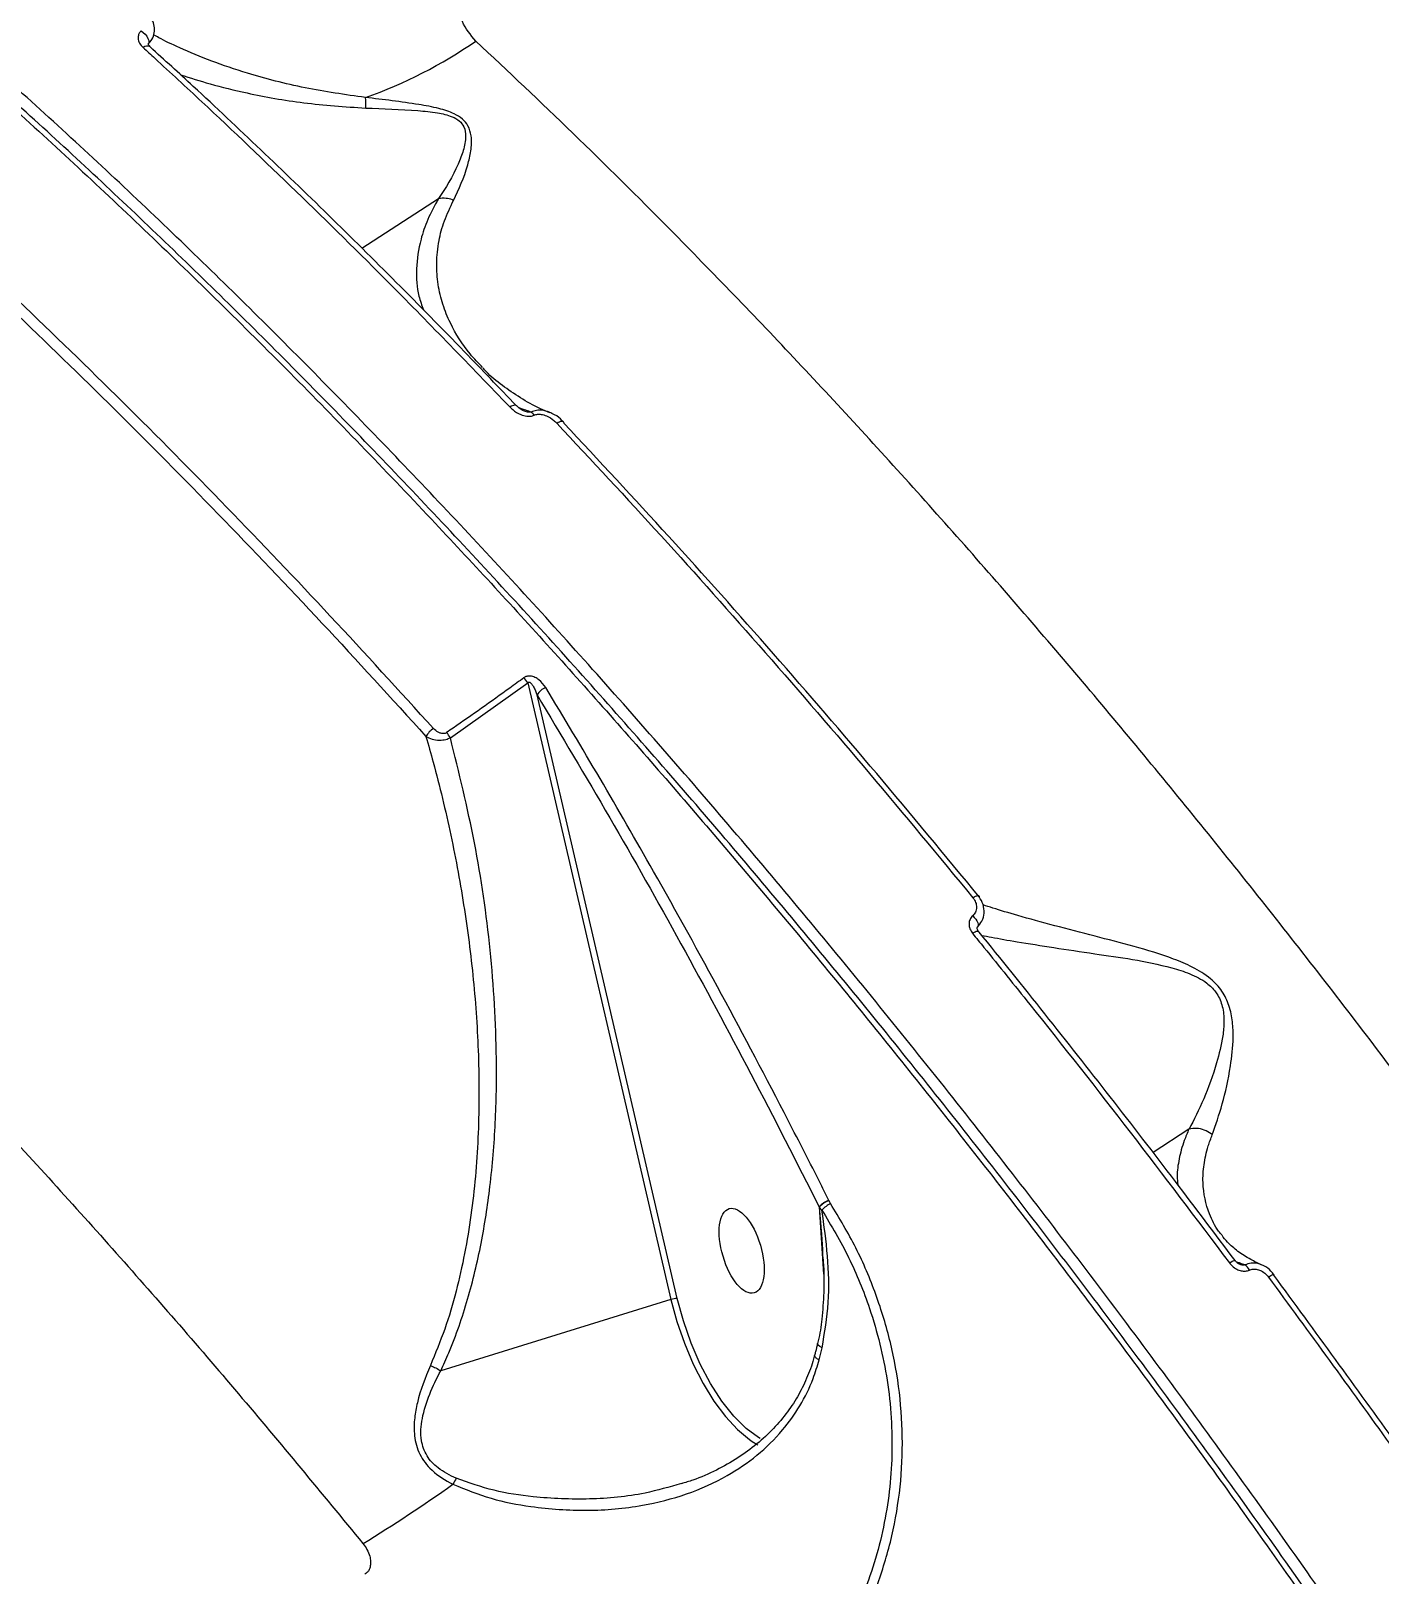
# Model space of a CAD drawing. Header units: millimetres. Extents: x -5238 to 5144, y -3542 to 5092.
# Drawn here: x 2107.2 to 2249.9, y 421.2 to 584.6 of the extents above; entities that cross this region are included whole.
import ezdxf

# ---------------------------------------------------------------- set-up
doc = ezdxf.new("R2010")
doc.units = ezdxf.units.MM
for name, color, linetype in [('DIKOM_ОБЪЕКТ', 7, 'Continuous'), ('DIKOM_РАЗМЕР_ЗОНА', 7, 'Continuous'), ('DIKOM_РАЗМЕР_ОБЪЕКТА', 7, 'Continuous')]:
    doc.layers.add(name, color=color, linetype=linetype)
doc.styles.add('style1', font='arial.ttf', dxfattribs={"width": 0.8})
doc.dimstyles.new('1-50', dxfattribs={"dimtxt": 300, "dimasz": 200, "dimexe": 100, "dimexo": 0, "dimgap": 100, "dimtad": 1, "dimtxsty": 'style1', "dimcen": 200, "dimclrd": 7, "dimclre": 7, "dimclrt": 7, "dimadec": 1, "dimazin": 2, "dimtfac": 1, "dimtmove": 0, "dimatfit": 2, "dimfxl": 0, "dimlwd": 25, "dimlwe": 18, "dimarcsym": 0})

# ---------------------------------------------------------------- blocks, each defined once
blk = doc.blocks.new('*D0')
at = {"layer": 'Defpoints', "color": 0, "transparency": 16777216}
for p in [(2469.51, 3229.24), (-4251.52, -643.28), (-419.57, -643.28)]:
    blk.add_point(p, dxfattribs=at)
at = {"layer": 'DIKOM_РАЗМЕР_ОБЪЕКТА', "color": 7, "lineweight": 18, "transparency": 16777216}
for p, q in [((2469.51, 3229.24), (-4351.52, 3229.24)), ((-419.57, -643.28), (-4351.52, -643.28))]:
    blk.add_line(p, q, dxfattribs=at)
at = {"layer": 'DIKOM_РАЗМЕР_ОБЪЕКТА', "color": 7, "lineweight": 25, "transparency": 16777216}
blk.add_line((-4251.52, 3029.24), (-4251.52, -443.28), dxfattribs=at)
at = {"layer": 'DIKOM_РАЗМЕР_ОБЪЕКТА', "color": 7, "transparency": 16777216}
for points in [[(-4284.86, 3029.24), (-4218.19, 3029.24), (-4251.52, 3229.24)], [(-4284.86, -443.28), (-4218.19, -443.28), (-4251.52, -643.28)]]:
    blk.add_solid(points, dxfattribs=at)
at = {"layer": 'DIKOM_РАЗМЕР_ОБЪЕКТА', "color": 7, "transparency": 16777216, "insert": (-4504.8, 1292.98), "char_height": 300, "attachment_point": 5, "rotation": 90, "style": 'style1'}
blk.add_mtext('3900', dxfattribs=at)
blk = doc.blocks.new('*D1')
at = {"layer": 'Defpoints', "color": 0, "transparency": 16777216}
for p in [(-4787.63, 5091.56), (3144.22, 5091.56), (-2554.16, -2403.28)]:
    blk.add_point(p, dxfattribs=at)
at = {"layer": 'DIKOM_РАЗМЕР_ЗОНА', "color": 7, "lineweight": 18, "transparency": 16777216}
for p, q in [((3144.22, 5091.56), (-4887.63, 5091.56)), ((-2554.16, -2403.28), (-4887.63, -2403.28))]:
    blk.add_line(p, q, dxfattribs=at)
at = {"layer": 'DIKOM_РАЗМЕР_ЗОНА', "color": 7, "lineweight": 25, "transparency": 16777216}
blk.add_line((-4787.63, -2203.28), (-4787.63, 4891.56), dxfattribs=at)
at = {"layer": 'DIKOM_РАЗМЕР_ЗОНА', "color": 7, "transparency": 16777216}
for points in [[(-4820.97, 4891.56), (-4754.3, 4891.56), (-4787.63, 5091.56)], [(-4820.97, -2203.28), (-4754.3, -2203.28), (-4787.63, -2403.28)]]:
    blk.add_solid(points, dxfattribs=at)
at = {"layer": 'DIKOM_РАЗМЕР_ЗОНА', "color": 7, "transparency": 16777216, "insert": (-5040.81, 1344.14), "char_height": 300, "attachment_point": 5, "rotation": 90, "style": 'style1'}
blk.add_mtext('7500', dxfattribs=at)
blk = doc.blocks.new('*D2')
at = {"layer": 'Defpoints', "color": 0, "transparency": 16777216}
for p in [(5144.22, 2720.02), (-4054.16, -903.28), (5144.22, -3441.88)]:
    blk.add_point(p, dxfattribs=at)
at = {"layer": 'DIKOM_РАЗМЕР_ЗОНА', "color": 7, "lineweight": 18, "transparency": 16777216}
for p, q in [((5144.22, 2720.02), (5144.22, -3541.88)), ((-4054.16, -903.28), (-4054.16, -3541.88))]:
    blk.add_line(p, q, dxfattribs=at)
at = {"layer": 'DIKOM_РАЗМЕР_ЗОНА', "color": 7, "lineweight": 25, "transparency": 16777216}
blk.add_line((-3854.16, -3441.88), (4944.22, -3441.88), dxfattribs=at)
at = {"layer": 'DIKOM_РАЗМЕР_ЗОНА', "color": 7, "transparency": 16777216}
for points in [[(-3854.16, -3408.54), (-3854.16, -3475.21), (-4054.16, -3441.88)], [(4944.22, -3408.54), (4944.22, -3475.21), (5144.22, -3441.88)]]:
    blk.add_solid(points, dxfattribs=at)
at = {"layer": 'DIKOM_РАЗМЕР_ЗОНА', "color": 7, "transparency": 16777216, "insert": (545.03, -3188.7), "char_height": 300, "attachment_point": 5, "style": 'style1'}
blk.add_mtext('9200', dxfattribs=at)
blk = doc.blocks.new('*D3')
at = {"layer": 'Defpoints', "color": 0, "transparency": 16777216}
for p in [(3889.93, 2956), (-2405.68, -161.05), (3889.93, -2949.28)]:
    blk.add_point(p, dxfattribs=at)
at = {"layer": 'DIKOM_РАЗМЕР_ОБЪЕКТА', "color": 7, "lineweight": 18, "transparency": 16777216}
for p, q in [((3889.93, 2956), (3889.93, -3049.28)), ((-2405.68, -161.05), (-2405.68, -3049.28))]:
    blk.add_line(p, q, dxfattribs=at)
at = {"layer": 'DIKOM_РАЗМЕР_ОБЪЕКТА', "color": 7, "lineweight": 25, "transparency": 16777216}
blk.add_line((-2205.68, -2949.28), (3689.93, -2949.28), dxfattribs=at)
at = {"layer": 'DIKOM_РАЗМЕР_ОБЪЕКТА', "color": 7, "transparency": 16777216}
for points in [[(-2205.68, -2915.95), (-2205.68, -2982.61), (-2405.68, -2949.28)], [(3689.93, -2915.95), (3689.93, -2982.61), (3889.93, -2949.28)]]:
    blk.add_solid(points, dxfattribs=at)
at = {"layer": 'DIKOM_РАЗМЕР_ОБЪЕКТА', "color": 7, "transparency": 16777216, "insert": (742.13, -2696.01), "char_height": 300, "attachment_point": 5, "style": 'style1'}
blk.add_mtext('6300', dxfattribs=at)

msp = doc.modelspace()

# ---------------------------------------------------------------- linework, layer by layer
at = {"layer": 'DIKOM_ОБЪЕКТ', "color": 7, "linetype": 'Continuous', "lineweight": 15}
for p, q in [((2119.827, 582.869), (2119.838, 582.858)), ((2150.334, 566.787), (2142.244, 561.531)), ((2151.594, 509.732), (2159.783, 515.536)), ((2159.783, 515.536), (2174.94, 450.264)), ((2175.603, 450.388), (2160.772, 514.26)), ((2229.765, 468.303), (2225.967, 465.836)), ((2191.68, 460.716), (2191.659, 460.757)), ((2191.847, 460.416), (2191.68, 460.716)), ((2190.63, 460.085), (2190.638, 460.052)), ((2190.63, 460.085), (2191.085, 452.961)), ((2190.638, 460.052), (2190.927, 459.732)), ((2190.638, 460.052), (2190.806, 457.983)), ((2174.94, 450.264), (2150.595, 442.726)), ((2190.632, 443.876), (2190.945, 445.142)), ((2183.544, 435.246), (2184.125, 434.894))]:
    msp.add_line(p, q, dxfattribs=at)
at = {"layer": 'DIKOM_ОБЪЕКТ', "color": 7, "linetype": 'Continuous', "lineweight": 15, "flags": 128}
for points in [[(2118.869, 584.552), (2119.081, 584.394), (2119.283, 584.197), (2119.457, 583.976), (2119.591, 583.749), (2119.672, 583.534), (2119.695, 583.35), (2119.657, 583.21), (2119.637, 583.181)], [(2157.877, 544.758), (2158.029, 544.847), (2158.175, 544.911), (2158.308, 544.948), (2158.424, 544.955), (2158.518, 544.934), (2158.585, 544.885)], [(2162.851, 543.037), (2162.995, 543.122), (2163.133, 543.185), (2163.261, 543.224), (2163.374, 543.237), (2163.467, 543.224), (2163.539, 543.186), (2163.55, 543.175)], [(2163.55, 543.175), (2163.585, 543.123), (2163.605, 543.038)], [(2206.91, 492.789), (2207.053, 492.876), (2207.186, 492.944), (2207.305, 492.992), (2207.405, 493.018), (2207.484, 493.021), (2207.538, 493.001), (2207.565, 492.958), (2207.564, 492.894)], [(2206.882, 490.882), (2207.051, 490.71), (2207.203, 490.523), (2207.328, 490.332), (2207.418, 490.148), (2207.469, 489.982), (2207.477, 489.843), (2207.442, 489.741), (2207.421, 489.715)], [(2206.852, 489.032), (2207.002, 489.123), (2207.14, 489.194), (2207.262, 489.242), (2207.363, 489.266), (2207.439, 489.264), (2207.488, 489.237), (2207.489, 489.236)], [(2234.052, 454.145), (2234.201, 454.237), (2234.335, 454.313), (2234.451, 454.368), (2234.544, 454.402), (2234.61, 454.413), (2234.646, 454.4), (2234.649, 454.397)], [(2238.176, 452.647), (2238.318, 452.735), (2238.447, 452.809), (2238.56, 452.865), (2238.652, 452.901), (2238.719, 452.917), (2238.76, 452.911), (2238.767, 452.906)], [(2238.767, 452.906), (2238.774, 452.884), (2238.759, 452.837)], [(2174.94, 450.264), (2175.574, 447.924), (2176.366, 445.632), (2177.296, 443.436), (2178.346, 441.384), (2179.492, 439.522), (2180.71, 437.889), (2181.972, 436.521), (2183.252, 435.447), (2183.544, 435.246)], [(2184.397, 435.549), (2184.214, 435.657), (2182.905, 436.622), (2181.603, 437.917), (2180.34, 439.509), (2179.146, 441.36), (2178.051, 443.425), (2177.08, 445.654), (2176.258, 447.994), (2175.603, 450.388)], [(2190.945, 445.142), (2190.703, 445.284), (2190.54, 445.419), (2190.463, 445.541), (2190.462, 445.611)]]:
    msp.add_lwpolyline(points, dxfattribs=at)
at = {"layer": 'DIKOM_ОБЪЕКТ', "color": 7, "linetype": 'Continuous', "lineweight": 15}
for centre, radius, start, end in [((2126.118, 624.16), 49.488, 289.46348, 304.70718), ((2119.512, 582.318), 0.635, 60.24136, 133.45351), ((2135.824, 576.722), 6.828, 357.1087, 6.53274), ((2159.543, 543.288), 1.088, 32.19368, 56.74164), ((2157.634, 514.33), 2.465, 29.2953, 44.99048), ((2162.316, 513.367), 1.784, 110.40061, 149.96382), ((2151.036, 508.738), 2.315, 121.81972, 150.69102), ((2149.459, 508.605), 2.414, 27.8116, 43.76962), ((2192.401, 458.496), 2.379, 108.16168, 138.10268), ((2192.349, 458.516), 2.299, 106.92205, 138.09327), ((2193.195, 457.641), 3.085, 115.90252, 137.32747), ((2234.942, 452.803), 1.351, 25.24647, 56.83628), ((2175.737, 447.825), 2.566, 92.99595, 108.11157), ((2162.8, 425.088), 12.288, 149.42363, 152.77798), ((2046.775, 579.681), 182.314, 301.61695, 305.20275)]:
    msp.add_arc(centre, radius, start, end, dxfattribs=at)
msp.add_ellipse((2182.43, 455.427), major_axis=(1.322, -4.462), ratio=0.44303, dxfattribs=at)
for points, knots in [([(2249.419, 823.663), (2253.443, 823.029), (2264.281, 821.32), (2282.265, 817.953), (2303.387, 813.404), (2324.974, 808.12), (2346.964, 802.1), (2369.288, 795.346), (2391.456, 788.006), (2413.395, 780.119), (2435.039, 771.736), (2456.742, 762.72), (2478.427, 753.075), (2500.019, 742.82), (2521.041, 732.181), (2541.435, 721.203), (2561.157, 709.94), (2580.528, 698.206), (2599.465, 686.023), (2617.889, 673.424), (2635.395, 660.685), (2651.945, 647.855), (2667.521, 634.98), (2682.377, 621.851), (2696.43, 608.504), (2709.61, 594.981), (2721.626, 581.579), (2732.465, 568.342), (2742.14, 555.308), (2750.807, 542.265), (2758.391, 529.258), (2764.841, 516.336), (2769.793, 504.313), (2773.437, 493.185), (2775.984, 482.918), (2777.577, 472.891), (2778.288, 464.909), (2778.128, 460.384), (2778.079, 459.014)], [0, 0, 0, 0, 0.0169097, 0.0455561, 0.0742245, 0.1028708, 0.1323494, 0.1618517, 0.1913302, 0.2199766, 0.248645, 0.2772913, 0.3067697, 0.3362723, 0.3657507, 0.394397, 0.4230654, 0.4517117, 0.48119, 0.5106926, 0.540171, 0.5688174, 0.5974857, 0.6261321, 0.6556106, 0.6851129, 0.7145914, 0.7432377, 0.771906, 0.8005525, 0.8300308, 0.8595332, 0.8890116, 0.913944, 0.9389054, 0.963867, 0.9890651, 1, 1, 1, 1]), ([(1928.98, 662.216), (1929.225, 662.278), (1932.35, 663.066), (1938.952, 663.54), (1948.892, 663.555), (1959.597, 662.292), (1970.956, 659.882), (1982.744, 656.334), (1994.903, 651.701), (2007.379, 646.039), (2020.374, 639.257), (2033.864, 631.331), (2047.813, 622.26), (2061.916, 612.245), (2076.118, 601.343), (2090.368, 589.627), (2104.898, 576.907), (2119.667, 563.185), (2134.63, 548.485), (2148.829, 533.78), (2162.223, 519.246), (2174.793, 505.033), (2187.318, 490.295), (2199.762, 475.065), (2211.991, 459.508), (2223.947, 443.703), (2234.405, 429.384), (2240.844, 420.224), (2243.466, 416.494)], [0, 0, 0, 0, 0.0035461, 0.0451912, 0.0868043, 0.129626, 0.1724826, 0.2153046, 0.2569179, 0.2985632, 0.3401766, 0.3829987, 0.4258557, 0.4686776, 0.5102912, 0.5519366, 0.5935499, 0.636372, 0.6792288, 0.722051, 0.758268, 0.7945271, 0.8307861, 0.867389, 0.9039916, 0.9396728, 0.9754346, 1, 1, 1, 1]), ([(2243.963, 416.868), (2243.07, 418.152), (2239.974, 422.608), (2234.59, 430.143), (2227.83, 439.453), (2221.016, 448.627), (2214.169, 457.652), (2207.287, 466.528), (2200.368, 475.26), (2193.41, 483.851), (2186.41, 492.303), (2179.366, 500.619), (2172.277, 508.801), (2165.141, 516.851), (2157.954, 524.772), (2150.723, 532.556), (2143.473, 540.179), (2136.232, 547.608), (2129.021, 554.821), (2121.842, 561.817), (2114.694, 568.598), (2107.573, 575.168), (2100.477, 581.529), (2093.403, 587.683), (2086.351, 593.632), (2079.318, 599.377), (2072.302, 604.919), (2065.304, 610.257), (2058.341, 615.378), (2051.443, 620.259), (2044.634, 624.883), (2037.922, 629.244), (2031.303, 633.345), (2024.775, 637.189), (2018.335, 640.777), (2011.981, 644.11), (2005.712, 647.19), (1999.526, 650.016), (1993.421, 652.59), (1987.395, 654.91), (1981.462, 656.972), (1975.641, 658.769), (1969.957, 660.29), (1964.421, 661.534), (1959.031, 662.501), (1953.785, 663.191), (1948.682, 663.607), (1943.721, 663.747), (1938.895, 663.619), (1934.225, 663.188), (1931.015, 662.768), (1929.407, 662.413), (1929.261, 662.381)], [0, 0, 0, 0, 0.0084251, 0.0292333, 0.0500477, 0.0707635, 0.0913836, 0.1119317, 0.1324313, 0.1529057, 0.1733786, 0.1938685, 0.2143959, 0.2349841, 0.2556564, 0.2764361, 0.2972622, 0.3180169, 0.338669, 0.3592425, 0.3797608, 0.4002475, 0.4207261, 0.4412174, 0.4617397, 0.4823162, 0.5029702, 0.5237254, 0.5445648, 0.565375, 0.5860702, 0.6066809, 0.6272298, 0.647741, 0.6682376, 0.6887428, 0.7092723, 0.7298495, 0.7504969, 0.7712378, 0.7920825, 0.8129239, 0.8336672, 0.8543149, 0.8748886, 0.8954098, 0.9158997, 0.9363787, 0.9568671, 0.9773792, 0.9979349, 1, 1, 1, 1]), ([(2392.182, -15.483), (2392.853, -13.566), (2394.662, -8.4), (2396.959, 0.815), (2398.867, 12.357), (2399.975, 24.923), (2400.259, 38.494), (2399.693, 53.05), (2398.292, 68.27), (2396.079, 84.087), (2393.097, 100.421), (2389.296, 117.538), (2384.655, 135.412), (2379.169, 153.997), (2372.959, 172.885), (2366.064, 192.002), (2358.537, 211.275), (2350.253, 231.016), (2341.211, 251.177), (2331.423, 271.696), (2321.227, 291.88), (2310.694, 311.66), (2299.901, 330.979), (2288.546, 350.39), (2276.642, 369.833), (2264.217, 389.245), (2251.369, 408.462), (2238.129, 427.42), (2224.537, 446.059), (2210.545, 464.436), (2196.186, 482.473), (2181.5, 500.097), (2166.812, 516.922), (2152.172, 532.907), (2137.629, 548.035), (2122.945, 562.549), (2108.165, 576.376), (2093.346, 589.431), (2079.669, 600.777), (2071.024, 607.408), (2067.202, 610.34)], [0, 0, 0, 0, 0.0156516, 0.0421675, 0.0687039, 0.0952199, 0.122506, 0.1498144, 0.1771006, 0.2036165, 0.230153, 0.256669, 0.2839551, 0.3112635, 0.3385497, 0.3650656, 0.391602, 0.418118, 0.4454042, 0.4727126, 0.4999988, 0.52556, 0.5511396, 0.5767008, 0.6029495, 0.629218, 0.6554666, 0.6819827, 0.7085191, 0.7350351, 0.7623214, 0.7896299, 0.8169161, 0.8434321, 0.8699685, 0.8964846, 0.9237708, 0.9510793, 0.9783655, 1, 1, 1, 1]), ([(1877.788, 595.855), (1878.869, 596.36), (1882.187, 597.909), (1888.432, 599.432), (1896.43, 600.52), (1905.118, 600.586), (1914.451, 599.656), (1924.428, 597.69), (1935.053, 594.669), (1946.316, 590.554), (1958.253, 585.296), (1970.699, 578.941), (1983.348, 571.651), (1996.073, 563.547), (2008.803, 554.733), (2021.887, 544.975), (2035.293, 534.268), (2048.975, 522.626), (2062.549, 510.38), (2075.964, 497.606), (2089.177, 484.384), (2102.481, 470.428), (2115.828, 455.744), (2129.193, 440.405), (2137.966, 429.752), (2142.35, 424.428)], [0, 0, 0, 0, 0.0209045, 0.0641637, 0.1074556, 0.1507143, 0.1952215, 0.2397647, 0.2842717, 0.3303885, 0.3765055, 0.4232847, 0.4700641, 0.5140002, 0.5579708, 0.6019074, 0.6471239, 0.6923774, 0.7375949, 0.7807363, 0.8239091, 0.8670507, 0.911356, 0.9556947, 1, 1, 1, 1]), ([(2154.296, 583.476), (2153.745, 584.137), (2152.624, 585.479), (2152.346, 588.023), (2153.131, 590.596), (2154.523, 592.471), (2155.584, 593.393), (2155.851, 593.625)], [0, 0, 0, 0, 0.2187027, 0.4447789, 0.6794075, 0.9191976, 1, 1, 1, 1]), ([(2119.598, 583.176), (2119.752, 583.328), (2120.086, 583.657), (2120.3, 584.34), (2120.285, 585.065), (2120.099, 585.651), (2119.876, 585.946), (2119.801, 586.045)], [0, 0, 0, 0, 0.1919148, 0.4178879, 0.6433293, 0.8803749, 1, 1, 1, 1]), ([(2118.869, 584.552), (2118.838, 584.521), (2118.717, 584.404), (2118.568, 584.137), (2118.519, 583.718), (2118.664, 583.226), (2118.934, 582.933), (2119.075, 582.779)], [0, 0, 0, 0, 0.0579259, 0.2244753, 0.4300306, 0.7005029, 1, 1, 1, 1]), ([(2119.615, 583.158), (2119.615, 583.159), (2119.617, 583.162), (2119.651, 583.185), (2119.673, 583.195), (2119.676, 583.197)], [0, 0, 0, 0, 0.533472, 0.9385162, 1, 1, 1, 1]), ([(2142.608, 577.499), (2140.456, 577.801), (2137.193, 578.257), (2133.076, 579.227), (2129.715, 580.166), (2126.218, 581.359), (2123.114, 582.65), (2121.094, 583.615), (2120.365, 584.035), (2120.188, 584.137)], [0, 0, 0, 0, 0.2363496, 0.3583263, 0.4802706, 0.6474264, 0.8189044, 0.9561875, 1, 1, 1, 1]), ([(2417.685, 70.888), (2418.001, 74.68), (2418.633, 82.267), (2418.656, 94.627), (2417.998, 107.783), (2416.563, 121.799), (2414.354, 136.624), (2411.416, 151.94), (2407.779, 167.679), (2403.483, 183.771), (2398.459, 200.478), (2392.693, 217.766), (2386.19, 235.59), (2379.089, 253.56), (2371.43, 271.614), (2363.263, 289.685), (2354.456, 308.063), (2345.015, 326.698), (2334.957, 345.529), (2324.498, 364.154), (2313.683, 382.513), (2302.565, 400.556), (2290.968, 418.567), (2278.915, 436.479), (2266.437, 454.229), (2253.799, 471.442), (2241.047, 488.071), (2228.229, 504.085), (2215.15, 519.73), (2201.844, 534.934), (2188.355, 549.637), (2175.914, 562.534), (2164.552, 573.816), (2157.717, 580.254), (2154.296, 583.476)], [0, 0, 0, 0, 0.0311784, 0.062381, 0.0935594, 0.1256442, 0.1577551, 0.1898399, 0.2210201, 0.2522244, 0.2834046, 0.3154897, 0.3476009, 0.379686, 0.410889, 0.4421158, 0.4733189, 0.5054257, 0.5375585, 0.5696654, 0.6009197, 0.6321978, 0.6634522, 0.69561, 0.727794, 0.7599519, 0.7912842, 0.8226406, 0.8539729, 0.886209, 0.9184712, 0.9507072, 0.9753305, 1, 1, 1, 1]), ([(2119.075, 582.779), (2119.489, 582.401), (2121.56, 580.513), (2126.953, 575.53), (2135.273, 567.616), (2146.142, 556.919), (2153.677, 549.11), (2157.877, 544.758)], [0, 0, 0, 0, 0.0321577, 0.1607931, 0.4182835, 0.675775, 1, 1, 1, 1]), ([(2119.829, 582.873), (2119.809, 582.889), (2119.699, 582.98), (2119.623, 583.148), (2119.625, 583.16), (2119.625, 583.165)], [0, 0, 0, 0, 0.1072524, 0.6046559, 1, 1, 1, 1]), ([(2158.58, 544.871), (2156.751, 546.787), (2152.518, 551.22), (2145.883, 557.951), (2138.693, 565.084), (2131.527, 571.994), (2125.238, 577.923), (2121.345, 581.463), (2119.827, 582.844)], [0, 0, 0, 0, 0.1414736, 0.3273443, 0.5126659, 0.6972765, 0.8819272, 1, 1, 1, 1]), ([(2123.04, 579.908), (2124.056, 579.581), (2126.191, 578.895), (2130.562, 577.824), (2136.064, 576.823), (2140.43, 576.528), (2142.644, 576.378)], [0, 0, 0, 0, 0.191505, 0.4022039, 0.6968669, 1, 1, 1, 1]), ([(2151.931, 566.613), (2152.49, 567.806), (2153.246, 569.418), (2153.8, 571.836), (2153.892, 573.251), (2153.572, 574.432), (2152.918, 575.245), (2151.867, 575.899), (2150.262, 576.403), (2147.086, 576.973), (2144.487, 577.279), (2142.608, 577.499)], [0, 0, 0, 0, 0.2657888, 0.3593761, 0.4543084, 0.5177562, 0.563283, 0.6085771, 0.6803154, 0.7688746, 1, 1, 1, 1]), ([(2142.644, 576.378), (2144.479, 576.317), (2146.999, 576.233), (2150.085, 575.941), (2151.617, 575.596), (2152.597, 575.049), (2153.143, 574.308), (2153.284, 573.207), (2152.992, 571.872), (2152.09, 569.55), (2151.105, 567.897), (2150.347, 566.794), (2150.346, 566.793)], [0, 0, 0, 0, 0.2369964, 0.3252978, 0.3938448, 0.4351668, 0.4764886, 0.5364929, 0.6300049, 0.7257612, 0.9996838, 1, 1, 1, 1]), ([(2151.931, 566.613), (2151.89, 566.63), (2151.632, 566.734), (2151.084, 566.873), (2150.607, 566.821), (2150.346, 566.793)], [0, 0, 0, 0, 0.0793971, 0.4971949, 1, 1, 1, 1]), ([(2150.334, 566.787), (2149.931, 566.046), (2149.125, 564.564), (2148.301, 562.061), (2147.92, 559.327), (2148.087, 556.851), (2148.572, 555.498), (2148.745, 555.013)], [0, 0, 0, 0, 0.1645714, 0.329242, 0.5909118, 0.8535067, 1, 1, 1, 1]), ([(2155.015, 548.922), (2154.559, 549.392), (2153.157, 550.838), (2151.775, 553.089), (2150.756, 555.589), (2150.256, 557.695), (2150.084, 559.937), (2150.317, 562.191), (2150.886, 564.413), (2151.582, 565.877), (2151.931, 566.613)], [0, 0, 0, 0, 0.1039331, 0.3196251, 0.4386853, 0.5577311, 0.6790966, 0.8004136, 0.8997581, 1, 1, 1, 1]), ([(2150.346, 566.793), (2150.345, 566.792), (2150.343, 566.792), (2150.338, 566.79), (2150.336, 566.788), (2150.334, 566.787)], [0, 0, 0, 0, 0.2392893, 0.5638162, 1, 1, 1, 1]), ([(2149.815, 510.705), (2146.177, 514.701), (2138.899, 522.692), (2127.919, 534.198), (2116.905, 545.368), (2109.558, 552.448), (2105.885, 555.988)], [0, 0, 0, 0, 0.2491212, 0.4982433, 0.749122, 1, 1, 1, 1]), ([(2105.154, 555.092), (2108.797, 551.582), (2116.081, 544.561), (2127.052, 533.437), (2138.041, 521.925), (2145.358, 513.889), (2149.017, 509.871)], [0, 0, 0, 0, 0.2491212, 0.4982423, 0.749121, 1, 1, 1, 1]), ([(2162.133, 544.124), (2161.795, 544.265), (2160.653, 544.745), (2158.957, 545.706), (2157.051, 547.011), (2155.745, 548.079), (2155.163, 548.733), (2155.044, 548.867)], [0, 0, 0, 0, 0.1111168, 0.376358, 0.6483838, 0.928069, 1, 1, 1, 1]), ([(2157.877, 544.758), (2157.981, 544.656), (2158.312, 544.334), (2158.915, 543.96), (2159.587, 543.761), (2160.09, 543.738), (2160.339, 543.824), (2160.464, 543.868)], [0, 0, 0, 0, 0.1605751, 0.5081358, 0.7318577, 0.8653917, 1, 1, 1, 1]), ([(2159.534, 544.271), (2159.505, 544.279), (2159.306, 544.335), (2158.959, 544.538), (2158.724, 544.774), (2158.598, 544.902)], [0, 0, 0, 0, 0.073239, 0.5012993, 1, 1, 1, 1]), ([(2160.139, 544.198), (2160.032, 544.235), (2159.612, 544.384), (2159.194, 544.532), (2158.883, 544.642)], [0, 0, 0, 0, 0.2543395, 1, 1, 1, 1]), ([(2160.139, 544.198), (2160.114, 544.19), (2160.059, 544.175), (2159.932, 544.173), (2159.748, 544.198), (2159.613, 544.245), (2159.535, 544.272)], [0, 0, 0, 0, 0.110771, 0.2375688, 0.5576492, 1, 1, 1, 1]), ([(2162.08, 544.183), (2161.825, 544.268), (2161.381, 544.417), (2160.699, 544.407), (2160.33, 544.269), (2160.139, 544.198)], [0, 0, 0, 0, 0.3948928, 0.6881632, 1, 1, 1, 1]), ([(2160.464, 543.868), (2160.582, 543.909), (2160.819, 543.992), (2161.29, 543.969), (2161.908, 543.78), (2162.453, 543.43), (2162.756, 543.131), (2162.851, 543.037)], [0, 0, 0, 0, 0.1388952, 0.2767864, 0.4966152, 0.841876, 1, 1, 1, 1]), ([(2163.538, 543.164), (2163.506, 543.206), (2163.268, 543.512), (2162.774, 543.879), (2162.262, 544.092), (2162.076, 544.169)], [0, 0, 0, 0, 0.091526, 0.670309, 1, 1, 1, 1]), ([(2162.851, 543.037), (2166.539, 539.083), (2173.917, 531.175), (2184.96, 518.773), (2195.977, 506.02), (2203.266, 497.199), (2206.91, 492.789)], [0, 0, 0, 0, 0.2490991, 0.4981995, 0.7490995, 1, 1, 1, 1]), ([(2207.564, 492.894), (2203.955, 497.264), (2196.735, 506.004), (2185.771, 518.703), (2174.726, 531.114), (2167.312, 539.063), (2163.605, 543.038)], [0, 0, 0, 0, 0.2491001, 0.4981998, 0.7491003, 1, 1, 1, 1]), ([(2161.694, 515.039), (2161.479, 515.336), (2161.173, 515.759), (2160.563, 516.138), (2160.131, 516.27), (2159.746, 516.253), (2159.515, 516.167), (2159.405, 516.093), (2159.377, 516.073)], [0, 0, 0, 0, 0.402992, 0.5733187, 0.7451322, 0.8533441, 0.9617183, 1, 1, 1, 1]), ([(2159.377, 516.073), (2158.881, 515.712), (2156.404, 513.909), (2153.676, 511.981), (2151.433, 510.435), (2151.202, 510.275)], [0, 0, 0, 0, 0.1831725, 0.9158758, 1, 1, 1, 1]), ([(2159.783, 515.536), (2159.791, 515.549), (2159.807, 515.576), (2159.84, 515.609), (2159.874, 515.624), (2159.912, 515.63), (2159.957, 515.624), (2160.077, 515.566), (2160.232, 515.386), (2160.423, 515.078), (2160.608, 514.693), (2160.718, 514.403), (2160.772, 514.26)], [0, 0, 0, 0, 0.0254544, 0.0517716, 0.0782628, 0.0864717, 0.1150266, 0.1529165, 0.3029964, 0.4907723, 0.7489845, 1, 1, 1, 1]), ([(2191.659, 460.757), (2191.374, 461.325), (2189.948, 464.162), (2186.204, 471.491), (2180.337, 482.601), (2173.677, 494.634), (2167.46, 505.45), (2163.616, 511.842), (2161.694, 515.039)], [0, 0, 0, 0, 0.0299884, 0.1499469, 0.3900559, 0.6301647, 0.815083, 1, 1, 1, 1]), ([(2160.772, 514.26), (2163.35, 509.951), (2168.506, 501.332), (2176.047, 487.929), (2183.452, 474.217), (2188.237, 464.796), (2190.63, 460.085)], [0, 0, 0, 0, 0.2492679, 0.4985358, 0.7492678, 1, 1, 1, 1]), ([(2149.017, 509.871), (2149.275, 508.963), (2150.254, 505.515), (2151.709, 499.429), (2153.156, 491.571), (2154.154, 483.618), (2154.668, 475.541), (2154.63, 467.377), (2153.917, 459.168), (2152.618, 452.406), (2151.066, 447.11), (2150.008, 444.557), (2149.479, 443.281)], [0, 0, 0, 0, 0.0419955, 0.159524, 0.277494, 0.3953166, 0.5131213, 0.6338766, 0.7545651, 0.8758691, 0.937948, 1, 1, 1, 1]), ([(2149.017, 509.871), (2149.221, 509.766), (2149.629, 509.554), (2150.39, 509.445), (2151.087, 509.514), (2151.44, 509.666), (2151.594, 509.732)], [0, 0, 0, 0, 0.2829256, 0.5675098, 0.8111822, 1, 1, 1, 1]), ([(2151.202, 510.275), (2151.149, 510.245), (2151.037, 510.182), (2150.814, 510.153), (2150.556, 510.193), (2150.182, 510.352), (2149.964, 510.562), (2149.815, 510.705)], [0, 0, 0, 0, 0.1212054, 0.2522789, 0.4115635, 0.599352, 1, 1, 1, 1]), ([(2150.595, 442.726), (2150.882, 443.359), (2151.988, 445.803), (2153.519, 450.282), (2154.931, 456.187), (2155.889, 462.44), (2156.425, 468.977), (2156.562, 477.341), (2155.957, 487.271), (2154.334, 498.654), (2152.507, 506.041), (2151.594, 509.732)], [0, 0, 0, 0, 0.0310727, 0.1198404, 0.2089556, 0.2979305, 0.3968241, 0.495744, 0.6636324, 0.831972, 1, 1, 1, 1]), ([(2206.91, 492.789), (2207.016, 492.631), (2207.228, 492.315), (2207.31, 491.774), (2207.211, 491.261), (2206.988, 491.005), (2206.882, 490.882)], [0, 0, 0, 0, 0.2583551, 0.5167569, 0.7678249, 1, 1, 1, 1]), ([(2207.366, 489.68), (2207.549, 489.886), (2207.928, 490.309), (2208.136, 491.172), (2208.046, 492.09), (2207.725, 492.627), (2207.564, 492.894)], [0, 0, 0, 0, 0.2380058, 0.4906865, 0.7462914, 1, 1, 1, 1]), ([(2232.233, 467.711), (2232.598, 468.751), (2233.335, 470.854), (2234.141, 474.446), (2234.485, 477.467), (2234.418, 479.65), (2234.101, 481.316), (2233.343, 482.928), (2231.991, 484.379), (2230.168, 485.484), (2227.416, 486.635), (2223.899, 487.672), (2219.645, 488.773), (2215.448, 489.848), (2211.849, 490.839), (2209.321, 491.594), (2208.318, 491.926), (2207.984, 492.037)], [0, 0, 0, 0, 0.1069433, 0.2163295, 0.2893247, 0.3263486, 0.3642509, 0.3977967, 0.4316783, 0.4739164, 0.5144867, 0.5999432, 0.6873605, 0.7843944, 0.8833975, 0.9611325, 1, 1, 1, 1]), ([(2206.882, 490.882), (2206.777, 490.762), (2206.562, 490.514), (2206.463, 490.018), (2206.543, 489.493), (2206.749, 489.186), (2206.852, 489.032)], [0, 0, 0, 0, 0.233845, 0.4824987, 0.7413487, 1, 1, 1, 1]), ([(2206.852, 489.032), (2207.258, 488.533), (2209.287, 486.036), (2214.878, 479.083), (2223.581, 468.024), (2230.56, 458.774), (2234.052, 454.145)], [0, 0, 0, 0, 0.0441419, 0.2207153, 0.6100132, 1, 1, 1, 1]), ([(2207.491, 489.238), (2207.481, 489.249), (2207.42, 489.315), (2207.365, 489.447), (2207.351, 489.592), (2207.362, 489.657), (2207.41, 489.696), (2207.427, 489.709)], [0, 0, 0, 0, 0.0487898, 0.2957056, 0.5544991, 0.8426161, 1, 1, 1, 1]), ([(2234.645, 454.394), (2232.545, 457.191), (2228.172, 463.015), (2221.459, 471.72), (2214.527, 480.507), (2209.869, 486.342), (2207.51, 489.207), (2207.488, 489.235)], [0, 0, 0, 0, 0.2353683, 0.4901036, 0.7439973, 0.9975593, 1, 1, 1, 1]), ([(2207.831, 488.811), (2208.171, 488.746), (2209.225, 488.546), (2211.78, 488.092), (2215.407, 487.525), (2219.559, 486.899), (2223.758, 486.305), (2227.187, 485.629), (2229.863, 484.8), (2231.509, 483.975), (2232.387, 483.119), (2232.967, 482.285), (2233.394, 481.21), (2233.521, 479.689), (2233.317, 477.654), (2232.608, 474.804), (2231.365, 471.403), (2230.298, 469.273), (2229.776, 468.309), (2229.775, 468.308)], [0, 0, 0, 0, 0.0382603, 0.1184675, 0.2188431, 0.3192988, 0.4066962, 0.4938458, 0.5332647, 0.5726703, 0.5984765, 0.6032207, 0.6337683, 0.669745, 0.7059653, 0.7791047, 0.8895002, 0.9998907, 1, 1, 1, 1]), ([(2229.765, 468.303), (2229.593, 467.898), (2229.134, 466.814), (2228.692, 465.137), (2228.475, 463.58), (2228.556, 462.722), (2228.584, 462.432)], [0, 0, 0, 0, 0.191926, 0.5139532, 0.8360299, 1, 1, 1, 1]), ([(2229.775, 468.308), (2229.774, 468.308), (2229.772, 468.307), (2229.768, 468.305), (2229.766, 468.304), (2229.765, 468.303)], [0, 0, 0, 0, 0.2959751, 0.7061721, 1, 1, 1, 1]), ([(2232.233, 467.711), (2232.195, 467.742), (2231.944, 467.945), (2231.4, 468.237), (2230.569, 468.43), (2230.04, 468.349), (2229.775, 468.308)], [0, 0, 0, 0, 0.0562553, 0.368573, 0.6842885, 1, 1, 1, 1]), ([(2233.254, 457.097), (2233.136, 457.235), (2232.559, 457.91), (2231.706, 459.694), (2231.166, 462.041), (2231.316, 464.518), (2231.682, 466.221), (2232.085, 467.311), (2232.233, 467.711)], [0, 0, 0, 0, 0.0505619, 0.2475184, 0.5712407, 0.737402, 0.9035421, 1, 1, 1, 1]), ([(2190.927, 459.732), (2191.914, 458.073), (2193.903, 454.731), (2196.328, 448.702), (2197.745, 442.978), (2198.311, 437.753), (2198.406, 432.53), (2197.799, 427.358), (2196.512, 422.377), (2194.777, 417.557), (2192.396, 413.025), (2189.435, 408.898), (2186.122, 405.107), (2181.439, 400.957), (2177.076, 398.583), (2174.894, 397.396)], [0, 0, 0, 0, 0.0760596, 0.1532322, 0.25829, 0.3123922, 0.3664939, 0.4715255, 0.5256145, 0.5797029, 0.6847258, 0.7388042, 0.7928831, 0.8964411, 1, 1, 1, 1]), ([(2175.6, 396.824), (2177.225, 397.678), (2180.477, 399.387), (2184.775, 402.644), (2188.568, 406.319), (2191.81, 410.369), (2194.539, 414.795), (2196.694, 419.553), (2198.264, 424.563), (2199.226, 429.756), (2199.54, 435.065), (2199.222, 440.41), (2198.286, 445.689), (2196.719, 450.819), (2194.629, 455.769), (2192.773, 458.868), (2191.847, 460.416)], [0, 0, 0, 0, 0.0751067, 0.150214, 0.2212817, 0.2925771, 0.3636453, 0.4347701, 0.5061233, 0.5772491, 0.6483398, 0.7196584, 0.790751, 0.860429, 0.9303186, 1, 1, 1, 1]), ([(2190.945, 445.142), (2191.21, 446.742), (2191.741, 449.944), (2191.602, 454.887), (2191.153, 458.11), (2190.927, 459.732)], [0, 0, 0, 0, 0.3317426, 0.6638451, 1, 1, 1, 1]), ([(2190.806, 457.983), (2190.815, 457.871), (2190.937, 456.39), (2191.01, 454.899), (2191.077, 453.522)], [0, 0, 0, 0, 0.0761326, 1, 1, 1, 1]), ([(2237.53, 453.915), (2237.113, 454.103), (2236.133, 454.545), (2234.916, 455.363), (2233.898, 456.221), (2233.452, 456.815), (2233.267, 457.06)], [0, 0, 0, 0, 0.2131224, 0.5006405, 0.7939026, 1, 1, 1, 1]), ([(2191.023, 454.753), (2191.039, 454.587), (2191.155, 453.343), (2191.151, 451.138), (2190.953, 448.35), (2190.71, 446.539), (2190.476, 445.711), (2190.448, 445.614)], [0, 0, 0, 0, 0.0540766, 0.4077315, 0.7134776, 0.9662425, 1, 1, 1, 1]), ([(2234.052, 454.145), (2234.147, 454.032), (2234.367, 453.769), (2234.795, 453.471), (2235.278, 453.29), (2235.75, 453.242), (2236.026, 453.333), (2236.164, 453.379)], [0, 0, 0, 0, 0.1825373, 0.4237657, 0.6274613, 0.8134249, 1, 1, 1, 1]), ([(2235.223, 453.966), (2235.214, 453.968), (2235.134, 453.989), (2234.961, 454.09), (2234.768, 454.235), (2234.686, 454.364), (2234.66, 454.405)], [0, 0, 0, 0, 0.0411044, 0.3477494, 0.7924755, 1, 1, 1, 1]), ([(2235.681, 453.934), (2235.603, 453.962), (2235.297, 454.071), (2234.995, 454.181), (2234.77, 454.262)], [0, 0, 0, 0, 0.2563777, 1, 1, 1, 1]), ([(2237.521, 453.894), (2237.358, 453.963), (2236.982, 454.124), (2236.33, 454.156), (2235.9, 454.009), (2235.681, 453.934)], [0, 0, 0, 0, 0.2737331, 0.6321816, 1, 1, 1, 1]), ([(2235.681, 453.934), (2235.65, 453.925), (2235.595, 453.909), (2235.467, 453.905), (2235.341, 453.923), (2235.253, 453.957), (2235.224, 453.968)], [0, 0, 0, 0, 0.2031267, 0.3521248, 0.7862549, 1, 1, 1, 1]), ([(2236.164, 453.379), (2236.298, 453.424), (2236.565, 453.513), (2237.018, 453.467), (2237.475, 453.292), (2237.878, 453.006), (2238.086, 452.756), (2238.176, 452.647)], [0, 0, 0, 0, 0.1889399, 0.3774258, 0.5791697, 0.8164463, 1, 1, 1, 1]), ([(2238.738, 452.883), (2238.644, 453.02), (2238.38, 453.403), (2237.931, 453.756), (2237.574, 453.873), (2237.504, 453.896)], [0, 0, 0, 0, 0.306937, 0.864319, 1, 1, 1, 1]), ([(2238.176, 452.647), (2242.489, 446.765), (2251.115, 435.002), (2263.75, 416.838), (2276.159, 398.349), (2284.153, 385.774), (2288.15, 379.486)], [0, 0, 0, 0, 0.2485973, 0.4971931, 0.7485968, 1, 1, 1, 1]), ([(2288.616, 379.835), (2284.674, 386.04), (2276.788, 398.448), (2264.46, 416.832), (2251.812, 435.03), (2243.11, 446.902), (2238.759, 452.837)], [0, 0, 0, 0, 0.2485974, 0.4971938, 0.7485966, 1, 1, 1, 1]), ([(2190.119, 444.348), (2190.113, 444.318), (2189.962, 443.56), (2189.431, 442.152), (2188.504, 440.173), (2187.281, 438.313), (2185.802, 436.557), (2184.04, 434.923), (2182.017, 433.444), (2179.75, 432.17), (2177.741, 431.273), (2176.457, 430.892), (2176.046, 430.77)], [0, 0, 0, 0, 0.0042465, 0.1076399, 0.2125139, 0.3189261, 0.4323479, 0.5513851, 0.6759419, 0.8050955, 0.9375381, 1, 1, 1, 1]), ([(2190.632, 443.876), (2190.607, 443.89), (2190.449, 443.974), (2190.235, 444.127), (2190.108, 444.275), (2190.157, 444.327), (2190.167, 444.337)], [0, 0, 0, 0, 0.0762954, 0.4741154, 0.8995134, 1, 1, 1, 1]), ([(2190.452, 445.608), (2190.389, 445.319), (2190.298, 444.895), (2190.174, 444.474), (2190.134, 444.342)], [0, 0, 0, 0, 0.6844408, 1, 1, 1, 1]), ([(2149.479, 443.281), (2148.955, 441.98), (2148.222, 440.163), (2147.778, 437.728), (2147.717, 435.96), (2148.139, 434.07), (2149.446, 432.195), (2150.877, 431.215), (2151.768, 430.763), (2151.873, 430.709)], [0, 0, 0, 0, 0.2865138, 0.4002756, 0.5163013, 0.6574637, 0.7993942, 0.976348, 1, 1, 1, 1]), ([(2152.221, 431.339), (2151.551, 431.665), (2150.343, 432.252), (2149.019, 433.675), (2148.372, 435.535), (2148.554, 437.796), (2149.359, 440.263), (2150.144, 441.912), (2150.587, 442.725), (2150.588, 442.726)], [0, 0, 0, 0, 0.1595569, 0.2875376, 0.4150417, 0.5934641, 0.7962102, 0.9997259, 1, 1, 1, 1]), ([(2149.479, 443.281), (2149.512, 443.267), (2149.702, 443.187), (2150.094, 443.005), (2150.413, 442.825), (2150.588, 442.726)], [0, 0, 0, 0, 0.0843685, 0.4972836, 1, 1, 1, 1]), ([(2150.588, 442.726), (2150.588, 442.726), (2150.59, 442.725), (2150.593, 442.725), (2150.595, 442.725), (2150.595, 442.726)], [0, 0, 0, 0, 0.351492, 0.8152693, 1, 1, 1, 1]), ([(2151.873, 430.709), (2153.207, 430.167), (2155.877, 429.082), (2160.701, 428.195), (2166.1, 427.798), (2171.655, 428.294), (2176.635, 429.564), (2180.708, 431.377), (2184.108, 433.698), (2186.687, 436.207), (2188.655, 438.974), (2189.924, 441.505), (2190.434, 443.212), (2190.632, 443.876)], [0, 0, 0, 0, 0.0899549, 0.1801567, 0.3068399, 0.4334862, 0.5393772, 0.6451768, 0.7305684, 0.815883, 0.8857282, 0.9555178, 1, 1, 1, 1]), ([(2176.043, 430.789), (2174.774, 430.42), (2171.646, 429.51), (2166.343, 429.017), (2160.967, 429.246), (2156.188, 429.938), (2153.542, 430.872), (2152.221, 431.339)], [0, 0, 0, 0, 0.1676498, 0.413077, 0.6585871, 0.8295445, 1, 1, 1, 1]), ([(2142.35, 424.428), (2142.499, 424.226), (2142.807, 423.807), (2143.069, 423.159), (2143.173, 422.564), (2143.147, 422.051), (2143.006, 421.644), (2142.792, 421.349), (2142.623, 421.246), (2142.543, 421.198)], [0, 0, 0, 0, 0.194384, 0.4036968, 0.5538996, 0.6910054, 0.83507, 0.9219129, 1, 1, 1, 1])]:
    msp.add_open_spline(points, degree=3, knots=knots, dxfattribs=at)

# ---------------------------------------------------------------- dimensions: what is measured, and where the dimension line sits
at = {"layer": 'DIKOM_РАЗМЕР_ЗОНА'}
dim = msp.add_linear_dim(base=(-4787.635, 5091.556), p1=(-2554.164, -2403.276), p2=(3144.22, 5091.556), angle=90, text='7500', dimstyle='1-50', dxfattribs=at)
dim.commit()
dim.dimension.update_dxf_attribs({"geometry": '*D1', "text_midpoint": (-4787.635, 1344.14), "dimtype": 160})
dim = msp.add_linear_dim(base=(5144.22, -3441.876), p1=(-4054.164, -903.276), p2=(5144.22, 2720.022), text='9200', dimstyle='1-50', dxfattribs=at)
dim.commit()
dim.dimension.update_dxf_attribs({"geometry": '*D2', "text_midpoint": (545.028, -3441.876), "dimtype": 160})
at = {"layer": 'DIKOM_РАЗМЕР_ОБЪЕКТА'}
dim = msp.add_linear_dim(base=(-4251.523, -643.276), p1=(2469.506, 3229.243), p2=(-419.568, -643.276), angle=90, text='3900', dimstyle='1-50', dxfattribs=at)
dim.commit()
dim.dimension.update_dxf_attribs({"geometry": '*D0', "text_midpoint": (-4251.523, 1292.984), "dimtype": 160})
dim = msp.add_linear_dim(base=(3889.931, -2949.281), p1=(-2405.679, -161.052), p2=(3889.931, 2956.002), text='6300', dimstyle='1-50', dxfattribs=at)
dim.commit()
dim.dimension.update_dxf_attribs({"geometry": '*D3', "text_midpoint": (742.126, -2949.281), "dimtype": 160})

doc.saveas('drawing.dxf')
